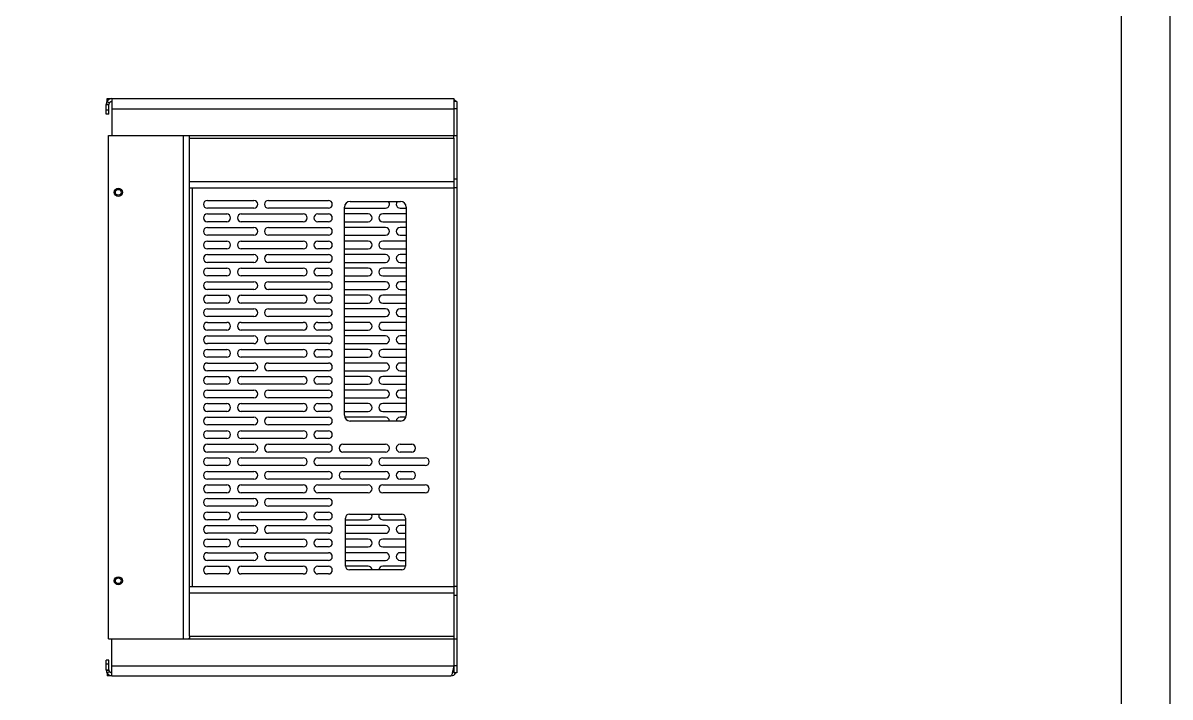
# Model space of a CAD drawing. Header units: millimetres. Extents: x -177 to 18421, y -5017 to 3255.
# Drawn here: x 12973 to 13565, y 1563 to 1911 of the extents above; entities that cross this region are included whole.
import ezdxf

# ---------------------------------------------------------------- set-up
doc = ezdxf.new("R2010")
doc.units = ezdxf.units.MM
doc.header["$LTSCALE"] = 46.255
doc.layers.get('0').update_dxf_attribs({"linetype": 'CONTINUOUS'})
doc.layers.add('02___PRT_ALL_AXES', color=7, linetype='CONTINUOUS')
doc.layers.add('03___PRT_ALL_CURVES', color=7, linetype='CONTINUOUS')

msp = doc.modelspace()

# ---------------------------------------------------------------- linework, layer by layer
at = {"color": 7, "linetype": 'Continuous'}
for p, q in [((13564.88, 1159.458), (13564.88, 2259.458)), ((13016.098, 1870.663), (13016.098, 1872.046)), ((13015.598, 1869.046), (13017.098, 1869.046)), ((13017.098, 1866.046), (13015.598, 1866.046)), ((13015.602, 1869.207), (13017.1, 1869.127)), ((13015.999, 1870.546), (13017.299, 1869.796)), ((13017.098, 1864.046), (13017.098, 1869.046)), ((13195.66, 1871.225), (13195.098, 1870.631)), ((13196.598, 1870.546), (13195.098, 1870.546)), ((13196.598, 1866.846), (13195.098, 1866.846)), ((13017.098, 1864.046), (13015.598, 1864.046)), ((13058.598, 1851.623), (13058.598, 1852.948)), ((13058.598, 1852.948), (13196.598, 1852.948)), ((13195.098, 1851.623), (13195.098, 1852.948)), ((13196.598, 1830.488), (13195.098, 1830.488)), ((13196.598, 1825.896), (13195.098, 1825.896)), ((13138.598, 1815.446), (13159.898, 1815.446)), ((13150.898, 1812.446), (13138.598, 1812.446)), ((13170.598, 1812.446), (13158.398, 1812.446)), ((13167.398, 1815.446), (13170.598, 1815.446)), ((13138.598, 1808.446), (13150.898, 1808.446)), ((13158.398, 1808.446), (13170.598, 1808.446)), ((13159.898, 1805.446), (13138.598, 1805.446)), ((13138.598, 1801.446), (13159.898, 1801.446)), ((13170.598, 1805.446), (13167.398, 1805.446)), ((13167.398, 1801.446), (13170.598, 1801.446)), ((13150.898, 1798.446), (13138.598, 1798.446)), ((13138.598, 1794.446), (13150.898, 1794.446)), ((13170.598, 1798.446), (13158.398, 1798.446)), ((13158.398, 1794.446), (13170.598, 1794.446)), ((13159.898, 1791.446), (13138.598, 1791.446)), ((13170.598, 1791.446), (13167.398, 1791.446)), ((13138.598, 1787.446), (13159.898, 1787.446)), ((13150.898, 1784.446), (13138.598, 1784.446)), ((13170.598, 1784.446), (13158.398, 1784.446)), ((13167.398, 1787.446), (13170.598, 1787.446)), ((13138.598, 1780.446), (13150.898, 1780.446)), ((13159.898, 1777.446), (13138.598, 1777.446)), ((13158.398, 1780.446), (13170.598, 1780.446)), ((13170.598, 1777.446), (13167.398, 1777.446)), ((13138.598, 1773.446), (13159.898, 1773.446)), ((13167.398, 1773.446), (13170.598, 1773.446)), ((13150.898, 1770.446), (13138.598, 1770.446)), ((13138.598, 1766.446), (13150.898, 1766.446)), ((13170.598, 1770.446), (13158.398, 1770.446)), ((13158.398, 1766.446), (13170.598, 1766.446)), ((13159.898, 1763.446), (13138.598, 1763.446)), ((13138.598, 1759.446), (13159.898, 1759.446)), ((13170.598, 1763.446), (13167.398, 1763.446)), ((13167.398, 1759.446), (13170.598, 1759.446)), ((13150.898, 1756.446), (13138.598, 1756.446)), ((13170.598, 1756.446), (13158.398, 1756.446)), ((13138.598, 1752.446), (13150.898, 1752.446)), ((13159.898, 1749.446), (13138.598, 1749.446)), ((13158.398, 1752.446), (13170.598, 1752.446)), ((13170.598, 1749.446), (13167.398, 1749.446)), ((13138.598, 1745.446), (13159.898, 1745.446)), ((13150.898, 1742.446), (13138.598, 1742.446)), ((13170.598, 1742.446), (13158.398, 1742.446)), ((13167.398, 1745.446), (13170.598, 1745.446)), ((13138.598, 1738.446), (13150.898, 1738.446)), ((13159.898, 1735.446), (13138.598, 1735.446)), ((13158.398, 1738.446), (13170.598, 1738.446)), ((13170.598, 1735.446), (13167.398, 1735.446)), ((13138.598, 1731.446), (13159.898, 1731.446)), ((13167.398, 1731.446), (13170.598, 1731.446)), ((13150.898, 1728.446), (13138.598, 1728.446)), ((13138.598, 1724.446), (13150.898, 1724.446)), ((13170.598, 1728.446), (13158.398, 1728.446)), ((13158.398, 1724.446), (13170.598, 1724.446)), ((13159.898, 1721.446), (13138.598, 1721.446)), ((13138.598, 1717.446), (13159.898, 1717.446)), ((13170.598, 1721.446), (13167.398, 1721.446)), ((13167.398, 1717.446), (13170.598, 1717.446)), ((13150.898, 1714.446), (13138.598, 1714.446)), ((13170.598, 1714.446), (13158.398, 1714.446)), ((13138.598, 1710.446), (13150.898, 1710.446)), ((13159.898, 1707.446), (13138.796, 1707.446)), ((13158.398, 1710.446), (13170.598, 1710.446)), ((13170.399, 1707.446), (13167.398, 1707.446)), ((13139.198, 1654.446), (13150.898, 1654.446)), ((13158.398, 1654.446), (13170.198, 1654.446)), ((13159.898, 1651.446), (13139.198, 1651.446)), ((13139.198, 1647.446), (13159.898, 1647.446)), ((13170.198, 1651.446), (13167.398, 1651.446)), ((13167.398, 1647.446), (13170.198, 1647.446)), ((13150.898, 1644.446), (13139.198, 1644.446)), ((13139.198, 1640.446), (13150.898, 1640.446)), ((13170.198, 1644.446), (13158.398, 1644.446)), ((13158.398, 1640.446), (13170.198, 1640.446)), ((13159.898, 1637.446), (13139.198, 1637.446)), ((13170.198, 1637.446), (13167.398, 1637.446)), ((13139.198, 1633.446), (13159.898, 1633.446)), ((13150.898, 1630.446), (13139.198, 1630.446)), ((13170.198, 1630.446), (13158.398, 1630.446)), ((13167.398, 1633.446), (13170.198, 1633.446)), ((13196.598, 1619.996), (13195.098, 1619.996)), ((13196.598, 1615.405), (13195.098, 1615.405)), ((13058.598, 1594.269), (13058.598, 1592.945)), ((13195.098, 1594.269), (13195.098, 1592.945)), ((13058.598, 1592.945), (13196.598, 1592.945)), ((13017.098, 1581.846), (13015.598, 1581.846)), ((13017.098, 1576.846), (13017.098, 1581.846)), ((13017.098, 1579.846), (13015.598, 1579.846)), ((13015.598, 1576.846), (13017.098, 1576.846)), ((13015.603, 1576.674), (13017.1, 1576.76)), ((13015.999, 1575.346), (13017.299, 1576.096)), ((13196.598, 1579.046), (13195.098, 1579.046)), ((13195.098, 1579.046), (13195.098, 1575.346)), ((13196.598, 1575.346), (13195.098, 1575.346)), ((13016.098, 1575.229), (13016.098, 1573.846))]:
    msp.add_line(p, q, dxfattribs=at)
at = {"color": 3, "linetype": 'Continuous'}
for p, q in [((13016.098, 1872.046), (13018.098, 1872.046)), ((13018.598, 1872.046), (13018.598, 1853.048)), ((13018.598, 1872.046), (13195.098, 1872.046)), ((13195.098, 1872.046), (13195.098, 1853.048)), ((13015.598, 1864.046), (13015.598, 1869.046)), ((13018.598, 1866.846), (13195.098, 1866.846)), ((13196.598, 1870.546), (13196.598, 1575.346)), ((13016.898, 1592.945), (13016.898, 1852.948)), ((13016.898, 1852.948), (13058.196, 1852.948)), ((13018.598, 1853.048), (13195.098, 1853.048)), ((13055.598, 1592.945), (13055.598, 1852.948)), ((13058.598, 1594.269), (13058.598, 1851.623)), ((13058.598, 1851.623), (13195.098, 1851.623)), ((13195.098, 1851.623), (13195.098, 1594.269)), ((13058.598, 1829.163), (13195.098, 1829.163)), ((13058.598, 1825.896), (13195.098, 1825.896)), ((13060.098, 1825.896), (13060.098, 1619.996)), ((13067.898, 1819.446), (13091.898, 1819.446)), ((13099.398, 1819.446), (13130.398, 1819.446)), ((13141.598, 1818.946), (13167.598, 1818.946)), ((13091.898, 1815.446), (13067.898, 1815.446)), ((13067.898, 1812.446), (13077.898, 1812.446)), ((13085.398, 1812.446), (13117.398, 1812.446)), ((13130.398, 1815.446), (13099.398, 1815.446)), ((13124.898, 1812.446), (13130.398, 1812.446)), ((13138.598, 1708.446), (13138.598, 1815.946)), ((13170.598, 1815.946), (13170.598, 1708.446)), ((13077.898, 1808.446), (13067.898, 1808.446)), ((13117.398, 1808.446), (13085.398, 1808.446)), ((13130.398, 1808.446), (13124.898, 1808.446)), ((13067.898, 1805.446), (13091.898, 1805.446)), ((13091.898, 1801.446), (13067.898, 1801.446)), ((13099.398, 1805.446), (13130.398, 1805.446)), ((13130.398, 1801.446), (13099.398, 1801.446)), ((13067.898, 1798.446), (13077.898, 1798.446)), ((13077.898, 1794.446), (13067.898, 1794.446)), ((13085.398, 1798.446), (13117.398, 1798.446)), ((13117.398, 1794.446), (13085.398, 1794.446)), ((13124.898, 1798.446), (13130.398, 1798.446)), ((13130.398, 1794.446), (13124.898, 1794.446)), ((13067.898, 1791.446), (13091.898, 1791.446)), ((13099.398, 1791.446), (13130.398, 1791.446)), ((13091.898, 1787.446), (13067.898, 1787.446)), ((13067.898, 1784.446), (13077.898, 1784.446)), ((13085.398, 1784.446), (13117.398, 1784.446)), ((13130.398, 1787.446), (13099.398, 1787.446)), ((13124.898, 1784.446), (13130.398, 1784.446)), ((13077.898, 1780.446), (13067.898, 1780.446)), ((13067.898, 1777.446), (13091.898, 1777.446)), ((13117.398, 1780.446), (13085.398, 1780.446)), ((13099.398, 1777.446), (13130.398, 1777.446)), ((13130.398, 1780.446), (13124.898, 1780.446)), ((13091.898, 1773.446), (13067.898, 1773.446)), ((13130.398, 1773.446), (13099.398, 1773.446)), ((13067.898, 1770.446), (13077.898, 1770.446)), ((13077.898, 1766.446), (13067.898, 1766.446)), ((13085.398, 1770.446), (13117.398, 1770.446)), ((13117.398, 1766.446), (13085.398, 1766.446)), ((13124.898, 1770.446), (13130.398, 1770.446)), ((13130.398, 1766.446), (13124.898, 1766.446)), ((13067.898, 1763.446), (13091.898, 1763.446)), ((13091.898, 1759.446), (13067.898, 1759.446)), ((13099.398, 1763.446), (13130.398, 1763.446)), ((13130.398, 1759.446), (13099.398, 1759.446)), ((13067.898, 1756.446), (13077.898, 1756.446)), ((13085.398, 1756.446), (13117.398, 1756.446)), ((13124.898, 1756.446), (13130.398, 1756.446)), ((13077.898, 1752.446), (13067.898, 1752.446)), ((13067.898, 1749.446), (13091.898, 1749.446)), ((13117.398, 1752.446), (13085.398, 1752.446)), ((13099.398, 1749.446), (13130.398, 1749.446)), ((13130.398, 1752.446), (13124.898, 1752.446)), ((13091.898, 1745.446), (13067.898, 1745.446)), ((13067.898, 1742.446), (13077.898, 1742.446)), ((13085.398, 1742.446), (13117.398, 1742.446)), ((13130.398, 1745.446), (13099.398, 1745.446)), ((13124.898, 1742.446), (13130.398, 1742.446)), ((13077.898, 1738.446), (13067.898, 1738.446)), ((13067.898, 1735.446), (13091.898, 1735.446)), ((13117.398, 1738.446), (13085.398, 1738.446)), ((13099.398, 1735.446), (13130.398, 1735.446)), ((13130.398, 1738.446), (13124.898, 1738.446)), ((13091.898, 1731.446), (13067.898, 1731.446)), ((13130.398, 1731.446), (13099.398, 1731.446)), ((13067.898, 1728.446), (13077.898, 1728.446)), ((13077.898, 1724.446), (13067.898, 1724.446)), ((13085.398, 1728.446), (13117.398, 1728.446)), ((13117.398, 1724.446), (13085.398, 1724.446)), ((13124.898, 1728.446), (13130.398, 1728.446)), ((13130.398, 1724.446), (13124.898, 1724.446)), ((13067.898, 1721.446), (13091.898, 1721.446)), ((13091.898, 1717.446), (13067.898, 1717.446)), ((13099.398, 1721.446), (13130.398, 1721.446)), ((13130.398, 1717.446), (13099.398, 1717.446)), ((13067.898, 1714.446), (13077.898, 1714.446)), ((13085.398, 1714.446), (13117.398, 1714.446)), ((13124.898, 1714.446), (13130.398, 1714.446)), ((13077.898, 1710.446), (13067.898, 1710.446)), ((13067.898, 1707.446), (13091.898, 1707.446)), ((13117.398, 1710.446), (13085.398, 1710.446)), ((13099.398, 1707.446), (13130.398, 1707.446)), ((13130.398, 1710.446), (13124.898, 1710.446)), ((13091.898, 1703.446), (13067.898, 1703.446)), ((13067.898, 1700.446), (13077.898, 1700.446)), ((13085.398, 1700.446), (13117.398, 1700.446)), ((13130.398, 1703.446), (13099.398, 1703.446)), ((13124.898, 1700.446), (13130.398, 1700.446)), ((13167.598, 1705.446), (13141.598, 1705.446)), ((13077.898, 1696.446), (13067.898, 1696.446)), ((13117.398, 1696.446), (13085.398, 1696.446)), ((13130.398, 1696.446), (13124.898, 1696.446)), ((13067.898, 1693.446), (13091.898, 1693.446)), ((13091.898, 1689.446), (13067.898, 1689.446)), ((13099.398, 1693.446), (13130.398, 1693.446)), ((13130.398, 1689.446), (13099.398, 1689.446)), ((13137.898, 1693.446), (13159.898, 1693.446)), ((13159.898, 1689.446), (13137.898, 1689.446)), ((13167.398, 1693.446), (13173.398, 1693.446)), ((13173.398, 1689.446), (13167.398, 1689.446)), ((13067.898, 1686.446), (13077.898, 1686.446)), ((13077.898, 1682.446), (13067.898, 1682.446)), ((13085.398, 1686.446), (13117.398, 1686.446)), ((13117.398, 1682.446), (13085.398, 1682.446)), ((13124.898, 1686.446), (13150.898, 1686.446)), ((13150.898, 1682.446), (13124.898, 1682.446)), ((13158.398, 1686.446), (13180.398, 1686.446)), ((13180.398, 1682.446), (13158.398, 1682.446)), ((13067.898, 1679.446), (13091.898, 1679.446)), ((13099.398, 1679.446), (13130.398, 1679.446)), ((13137.898, 1679.446), (13159.898, 1679.446)), ((13167.398, 1679.446), (13173.398, 1679.446)), ((13091.898, 1675.446), (13067.898, 1675.446)), ((13067.898, 1672.446), (13077.898, 1672.446)), ((13085.398, 1672.446), (13117.398, 1672.446)), ((13130.398, 1675.446), (13099.398, 1675.446)), ((13124.898, 1672.446), (13150.898, 1672.446)), ((13159.898, 1675.446), (13137.898, 1675.446)), ((13158.398, 1672.446), (13180.398, 1672.446)), ((13173.398, 1675.446), (13167.398, 1675.446)), ((13077.898, 1668.446), (13067.898, 1668.446)), ((13067.898, 1665.446), (13091.898, 1665.446)), ((13117.398, 1668.446), (13085.398, 1668.446)), ((13099.398, 1665.446), (13130.398, 1665.446)), ((13150.898, 1668.446), (13124.898, 1668.446)), ((13180.398, 1668.446), (13158.398, 1668.446)), ((13091.898, 1661.446), (13067.898, 1661.446)), ((13067.898, 1658.446), (13077.898, 1658.446)), ((13085.398, 1658.446), (13117.398, 1658.446)), ((13130.398, 1661.446), (13099.398, 1661.446)), ((13124.898, 1658.446), (13130.398, 1658.446)), ((13077.898, 1654.446), (13067.898, 1654.446)), ((13117.398, 1654.446), (13085.398, 1654.446)), ((13130.398, 1654.446), (13124.898, 1654.446)), ((13139.198, 1630.546), (13139.198, 1655.346)), ((13141.198, 1657.346), (13168.198, 1657.346)), ((13170.198, 1655.346), (13170.198, 1630.546)), ((13067.898, 1651.446), (13091.898, 1651.446)), ((13091.898, 1647.446), (13067.898, 1647.446)), ((13099.398, 1651.446), (13130.398, 1651.446)), ((13130.398, 1647.446), (13099.398, 1647.446)), ((13067.898, 1644.446), (13077.898, 1644.446)), ((13077.898, 1640.446), (13067.898, 1640.446)), ((13085.398, 1644.446), (13117.398, 1644.446)), ((13117.398, 1640.446), (13085.398, 1640.446)), ((13124.898, 1644.446), (13130.398, 1644.446)), ((13130.398, 1640.446), (13124.898, 1640.446)), ((13067.898, 1637.446), (13091.898, 1637.446)), ((13099.398, 1637.446), (13130.398, 1637.446)), ((13091.898, 1633.446), (13067.898, 1633.446)), ((13067.898, 1630.446), (13077.898, 1630.446)), ((13085.398, 1630.446), (13117.398, 1630.446)), ((13130.398, 1633.446), (13099.398, 1633.446)), ((13124.898, 1630.446), (13130.398, 1630.446)), ((13077.898, 1626.446), (13067.898, 1626.446)), ((13117.398, 1626.446), (13085.398, 1626.446)), ((13130.398, 1626.446), (13124.898, 1626.446)), ((13168.198, 1628.546), (13141.198, 1628.546)), ((13058.598, 1619.996), (13195.098, 1619.996)), ((13058.598, 1616.73), (13195.098, 1616.73)), ((13058.598, 1594.269), (13195.098, 1594.269)), ((13016.898, 1592.945), (13058.196, 1592.945)), ((13195.098, 1592.846), (13018.598, 1592.846)), ((13018.598, 1573.846), (13018.598, 1592.846)), ((13195.098, 1592.846), (13195.098, 1579.046)), ((13015.598, 1576.846), (13015.598, 1581.846)), ((13018.598, 1579.046), (13195.098, 1579.046)), ((13018.098, 1573.846), (13016.098, 1573.846)), ((13018.598, 1573.846), (13193.598, 1573.846))]:
    msp.add_line(p, q, dxfattribs=at)
at = {"color": 7, "linetype": 'Continuous'}
msp.add_lwpolyline([(12039.88, 1184.458), (13539.88, 1184.458), (13539.88, 2234.458), (12039.88, 2234.458)], close=True, dxfattribs=at)
at = {"color": 3, "linetype": 'Continuous'}
for centre, radius, start, end in [((13018.598, 1869.046), 3, 90, 180), ((13193.598, 1869.046), 3, 30.507725, 59.504735), ((13067.898, 1817.446), 2, 90, 270), ((13091.898, 1817.446), 2, 270, 90), ((13099.398, 1817.446), 2, 90, 270), ((13130.398, 1817.446), 2, 270, 90), ((13141.598, 1815.946), 3, 90, 180), ((13167.598, 1815.946), 3, 0, 90), ((13067.898, 1810.446), 2, 90, 270), ((13077.898, 1810.446), 2, 270, 90), ((13085.398, 1810.446), 2, 90, 270), ((13117.398, 1810.446), 2, 270, 90), ((13124.898, 1810.446), 2, 90, 270), ((13130.398, 1810.446), 2, 270, 90), ((13067.898, 1803.446), 2, 90, 270), ((13091.898, 1803.446), 2, 270, 90), ((13099.398, 1803.446), 2, 90, 270), ((13130.398, 1803.446), 2, 270, 90), ((13067.898, 1796.446), 2, 90, 270), ((13077.898, 1796.446), 2, 270, 90), ((13085.398, 1796.446), 2, 90, 270), ((13117.398, 1796.446), 2, 270, 90), ((13124.898, 1796.446), 2, 90, 270), ((13130.398, 1796.446), 2, 270, 90), ((13067.898, 1789.446), 2, 90, 270), ((13091.898, 1789.446), 2, 270, 90), ((13099.398, 1789.446), 2, 90, 270), ((13130.398, 1789.446), 2, 270, 90), ((13067.898, 1782.446), 2, 90, 270), ((13077.898, 1782.446), 2, 270, 90), ((13085.398, 1782.446), 2, 90, 270), ((13117.398, 1782.446), 2, 270, 90), ((13124.898, 1782.446), 2, 90, 270), ((13130.398, 1782.446), 2, 270, 90), ((13067.898, 1775.446), 2, 90, 270), ((13091.898, 1775.446), 2, 270, 90), ((13099.398, 1775.446), 2, 90, 270), ((13130.398, 1775.446), 2, 270, 90), ((13067.898, 1768.446), 2, 90, 270), ((13077.898, 1768.446), 2, 270, 90), ((13085.398, 1768.446), 2, 90, 270), ((13117.398, 1768.446), 2, 270, 90), ((13124.898, 1768.446), 2, 90, 270), ((13130.398, 1768.446), 2, 270, 90), ((13067.898, 1761.446), 2, 90, 270), ((13091.898, 1761.446), 2, 270, 90), ((13099.398, 1761.446), 2, 90, 270), ((13130.398, 1761.446), 2, 270, 90), ((13067.898, 1754.446), 2, 90, 270), ((13077.898, 1754.446), 2, 270, 90), ((13085.398, 1754.446), 2, 90, 270), ((13117.398, 1754.446), 2, 270, 90), ((13124.898, 1754.446), 2, 90, 270), ((13130.398, 1754.446), 2, 270, 90), ((13067.898, 1747.446), 2, 90, 270), ((13091.898, 1747.446), 2, 270, 90), ((13099.398, 1747.446), 2, 90, 270), ((13130.398, 1747.446), 2, 270, 90), ((13067.898, 1740.446), 2, 90, 270), ((13077.898, 1740.446), 2, 270, 90), ((13085.398, 1740.446), 2, 90, 270), ((13117.398, 1740.446), 2, 270, 90), ((13124.898, 1740.446), 2, 90, 270), ((13130.398, 1740.446), 2, 270, 90), ((13067.898, 1733.446), 2, 90, 270), ((13091.898, 1733.446), 2, 270, 90), ((13099.398, 1733.446), 2, 90, 270), ((13130.398, 1733.446), 2, 270, 90), ((13067.898, 1726.446), 2, 90, 270), ((13077.898, 1726.446), 2, 270, 90), ((13085.398, 1726.446), 2, 90, 270), ((13117.398, 1726.446), 2, 270, 90), ((13124.898, 1726.446), 2, 90, 270), ((13130.398, 1726.446), 2, 270, 90), ((13067.898, 1719.446), 2, 90, 270), ((13091.898, 1719.446), 2, 270, 90), ((13099.398, 1719.446), 2, 90, 270), ((13130.398, 1719.446), 2, 270, 90), ((13067.898, 1712.446), 2, 90, 270), ((13077.898, 1712.446), 2, 270, 90), ((13085.398, 1712.446), 2, 90, 270), ((13117.398, 1712.446), 2, 270, 90), ((13124.898, 1712.446), 2, 90, 270), ((13130.398, 1712.446), 2, 270, 90), ((13067.898, 1705.446), 2, 90, 270), ((13091.898, 1705.446), 2, 270, 90), ((13099.398, 1705.446), 2, 90, 270), ((13130.398, 1705.446), 2, 270, 90), ((13141.598, 1708.446), 3, 180, 270), ((13167.598, 1708.446), 3, 270, 0), ((13067.898, 1698.446), 2, 90, 270), ((13077.898, 1698.446), 2, 270, 90), ((13085.398, 1698.446), 2, 90, 270), ((13117.398, 1698.446), 2, 270, 90), ((13124.898, 1698.446), 2, 90, 270), ((13130.398, 1698.446), 2, 270, 90), ((13067.898, 1691.446), 2, 90, 270), ((13091.898, 1691.446), 2, 270, 90), ((13099.398, 1691.446), 2, 90, 270), ((13130.398, 1691.446), 2, 270, 90), ((13137.898, 1691.446), 2, 90, 270), ((13159.898, 1691.446), 2, 270, 90), ((13167.398, 1691.446), 2, 90, 270), ((13173.398, 1691.446), 2, 270, 90), ((13067.898, 1684.446), 2, 90, 270), ((13077.898, 1684.446), 2, 270, 90), ((13085.398, 1684.446), 2, 90, 270), ((13117.398, 1684.446), 2, 270, 90), ((13124.898, 1684.446), 2, 90, 270), ((13150.898, 1684.446), 2, 270, 90), ((13158.398, 1684.446), 2, 90, 270), ((13180.398, 1684.446), 2, 270, 90), ((13067.898, 1677.446), 2, 90, 270), ((13091.898, 1677.446), 2, 270, 90), ((13099.398, 1677.446), 2, 90, 270), ((13130.398, 1677.446), 2, 270, 90), ((13137.898, 1677.446), 2, 90, 270), ((13159.898, 1677.446), 2, 270, 90), ((13167.398, 1677.446), 2, 90, 270), ((13173.398, 1677.446), 2, 270, 90), ((13067.898, 1670.446), 2, 90, 270), ((13077.898, 1670.446), 2, 270, 90), ((13085.398, 1670.446), 2, 90, 270), ((13117.398, 1670.446), 2, 270, 90), ((13124.898, 1670.446), 2, 90, 270), ((13150.898, 1670.446), 2, 270, 90), ((13158.398, 1670.446), 2, 90, 270), ((13180.398, 1670.446), 2, 270, 90), ((13067.898, 1663.446), 2, 90, 270), ((13091.898, 1663.446), 2, 270, 90), ((13099.398, 1663.446), 2, 90, 270), ((13130.398, 1663.446), 2, 270, 90), ((13067.898, 1656.446), 2, 90, 270), ((13077.898, 1656.446), 2, 270, 90), ((13085.398, 1656.446), 2, 90, 270), ((13117.398, 1656.446), 2, 270, 90), ((13124.898, 1656.446), 2, 90, 270), ((13130.398, 1656.446), 2, 270, 90), ((13141.198, 1655.346), 2, 90, 180), ((13168.198, 1655.346), 2, 0, 90), ((13067.898, 1649.446), 2, 90, 270), ((13091.898, 1649.446), 2, 270, 90), ((13099.398, 1649.446), 2, 90, 270), ((13130.398, 1649.446), 2, 270, 90), ((13067.898, 1642.446), 2, 90, 270), ((13077.898, 1642.446), 2, 270, 90), ((13085.398, 1642.446), 2, 90, 270), ((13117.398, 1642.446), 2, 270, 90), ((13124.898, 1642.446), 2, 90, 270), ((13130.398, 1642.446), 2, 270, 90), ((13067.898, 1635.446), 2, 90, 270), ((13091.898, 1635.446), 2, 270, 90), ((13099.398, 1635.446), 2, 90, 270), ((13130.398, 1635.446), 2, 270, 90), ((13067.898, 1628.446), 2, 90, 270), ((13077.898, 1628.446), 2, 270, 90), ((13085.398, 1628.446), 2, 90, 270), ((13117.398, 1628.446), 2, 270, 90), ((13124.898, 1628.446), 2, 90, 270), ((13130.398, 1628.446), 2, 270, 90), ((13141.198, 1630.546), 2, 180, 270), ((13168.198, 1630.546), 2, 270, 0), ((13018.598, 1576.846), 3, 180, 270), ((13193.598, 1576.846), 3, 270, 330)]:
    msp.add_arc(centre, radius, start, end, dxfattribs=at)
at = {"color": 7, "linetype": 'Continuous'}
for centre, radius, start, end in [((13018.598, 1869.046), 1.5, 90, 180), ((13159.898, 1817.446), 2, 270, 49.396266), ((13167.398, 1817.446), 2, 130.603734, 270), ((13150.898, 1810.446), 2, 270, 90), ((13158.398, 1810.446), 2, 90, 270), ((13159.898, 1803.446), 2, 270, 90), ((13167.398, 1803.446), 2, 90, 270), ((13150.898, 1796.446), 2, 270, 90), ((13158.398, 1796.446), 2, 90, 270), ((13159.898, 1789.446), 2, 270, 90), ((13167.398, 1789.446), 2, 90, 270), ((13150.898, 1782.446), 2, 270, 90), ((13158.398, 1782.446), 2, 90, 270), ((13159.898, 1775.446), 2, 270, 90), ((13167.398, 1775.446), 2, 90, 270), ((13150.898, 1768.446), 2, 270, 90), ((13158.398, 1768.446), 2, 90, 270), ((13159.898, 1761.446), 2, 270, 90), ((13167.398, 1761.446), 2, 90, 270), ((13150.898, 1754.446), 2, 270, 90), ((13158.398, 1754.446), 2, 90, 270), ((13159.898, 1747.446), 2, 270, 90), ((13167.398, 1747.446), 2, 90, 270), ((13150.898, 1740.446), 2, 270, 90), ((13158.398, 1740.446), 2, 90, 270), ((13159.898, 1733.446), 2, 270, 90), ((13167.398, 1733.446), 2, 90, 270), ((13150.898, 1726.446), 2, 270, 90), ((13158.398, 1726.446), 2, 90, 270), ((13159.898, 1719.446), 2, 270, 90), ((13167.398, 1719.446), 2, 90, 270), ((13150.898, 1712.446), 2, 270, 90), ((13158.398, 1712.446), 2, 90, 270), ((13159.898, 1705.446), 2, 0, 90), ((13167.398, 1705.446), 2, 90, 180), ((13150.898, 1656.446), 2, 270, 27.112611), ((13158.398, 1656.446), 2, 152.887389, 270), ((13159.898, 1649.446), 2, 270, 90), ((13167.398, 1649.446), 2, 90, 270), ((13150.898, 1642.446), 2, 270, 90), ((13158.398, 1642.446), 2, 90, 270), ((13159.898, 1635.446), 2, 270, 90), ((13167.398, 1635.446), 2, 90, 270), ((13150.898, 1628.446), 2, 2.891111, 90), ((13158.398, 1628.446), 2, 90, 177.108889), ((13018.598, 1576.846), 1.5, 180, 270), ((13193.598, 1576.846), 1.5, 302.468336, 0)]:
    msp.add_arc(centre, radius, start, end, dxfattribs=at)
at = {"color": 3, "linetype": 'Continuous'}
for points in [[(13058.196, 1852.948), (13058.312, 1852.84), (13058.417, 1852.715), (13058.49, 1852.574)], [(13058.196, 1592.945), (13058.312, 1593.052), (13058.417, 1593.178), (13058.49, 1593.319)], [(13195.098, 1579.046), (13194.999, 1578.51), (13194.901, 1577.974), (13194.798, 1577.439)]]:
    msp.add_open_spline(points, degree=3, dxfattribs=at)
for points, knots in [([(13194.498, 1575.99), (13194.473, 1575.883), (13194.383, 1575.497), (13194.283, 1575.113), (13194.198, 1574.839)], [0, 0, 0, 0, 0.276903, 1, 1, 1, 1]), ([(13194.798, 1577.439), (13194.773, 1577.312), (13194.678, 1576.827), (13194.578, 1576.344), (13194.498, 1575.99)], [0, 0, 0, 0, 0.2636514, 1, 1, 1, 1]), ([(13194.198, 1574.839), (13194.118, 1574.586), (13194.014, 1574.239), (13193.729, 1573.846), (13193.598, 1573.846)], [0, 0, 0, 0, 0.6695731, 1, 1, 1, 1])]:
    msp.add_open_spline(points, degree=3, knots=knots, dxfattribs=at)
at = {"layer": '02___PRT_ALL_AXES', "color": 3, "linetype": 'Continuous'}
for centre in [(13021.898, 1823.646), (13021.898, 1622.946)]:
    msp.add_circle(centre, 2.1, dxfattribs=at)
at = {"layer": '02___PRT_ALL_AXES', "color": 7, "linetype": 'Continuous'}
for centre in [(13021.898, 1823.646), (13021.898, 1622.946)]:
    msp.add_circle(centre, 1.5, dxfattribs=at)
at = {"layer": '03___PRT_ALL_CURVES', "color": 4, "linetype": 'Continuous'}
for p, q in [((13141.598, 1818.946), (13167.598, 1818.946)), ((13138.598, 1708.446), (13138.598, 1815.946)), ((13170.598, 1815.946), (13170.598, 1708.446)), ((13167.598, 1705.446), (13141.598, 1705.446)), ((13139.198, 1630.546), (13139.198, 1655.346)), ((13141.198, 1657.346), (13168.198, 1657.346)), ((13170.198, 1655.346), (13170.198, 1630.546)), ((13168.198, 1628.546), (13141.198, 1628.546))]:
    msp.add_line(p, q, dxfattribs=at)
for centre, radius, start, end in [((13141.598, 1815.946), 3, 90, 180), ((13167.598, 1815.946), 3, 0, 90), ((13141.598, 1708.446), 3, 180, 270), ((13167.598, 1708.446), 3, 270, 0), ((13141.198, 1655.346), 2, 90, 180), ((13168.198, 1655.346), 2, 0, 90), ((13141.198, 1630.546), 2, 180, 270), ((13168.198, 1630.546), 2, 270, 0)]:
    msp.add_arc(centre, radius, start, end, dxfattribs=at)

doc.saveas('drawing.dxf')
